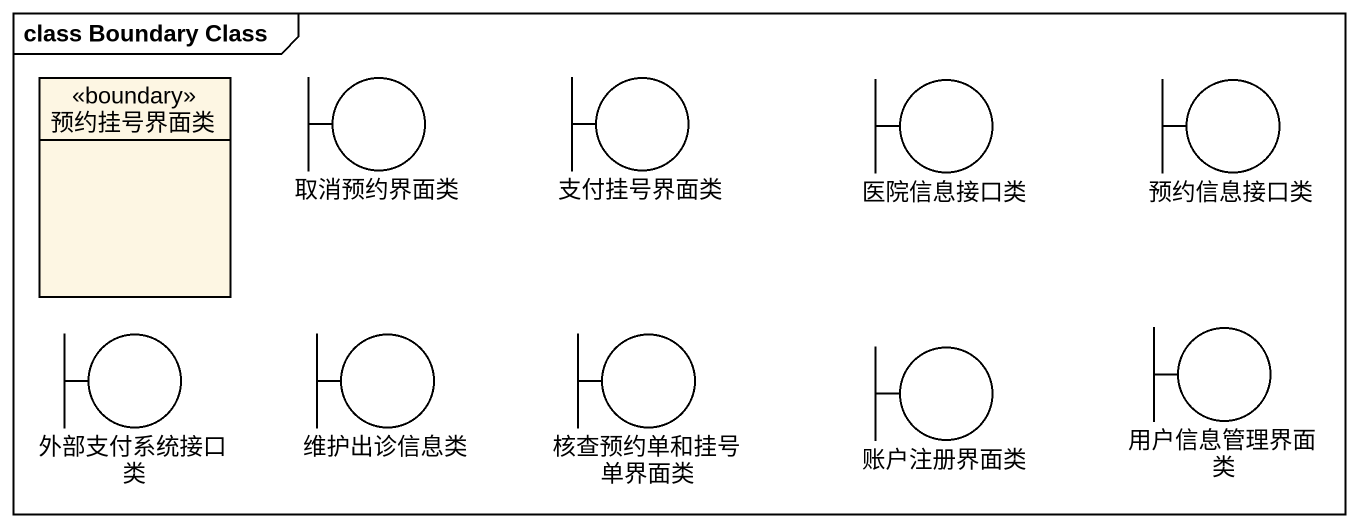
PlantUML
@startuml
mainframe class Boundary Class
allowmixing
hide circle
hide empty members
enum 预约挂号界面类 <<boundary>>
boundary 取消预约界面类
boundary 支付挂号界面类
boundary 医院信息接口类
boundary 预约信息接口类
boundary 外部支付系统接口类
boundary 维护出诊信息类
boundary 核查预约单和挂号单界面类
boundary 账户注册界面类
boundary 用户信息管理界面类
@enduml
